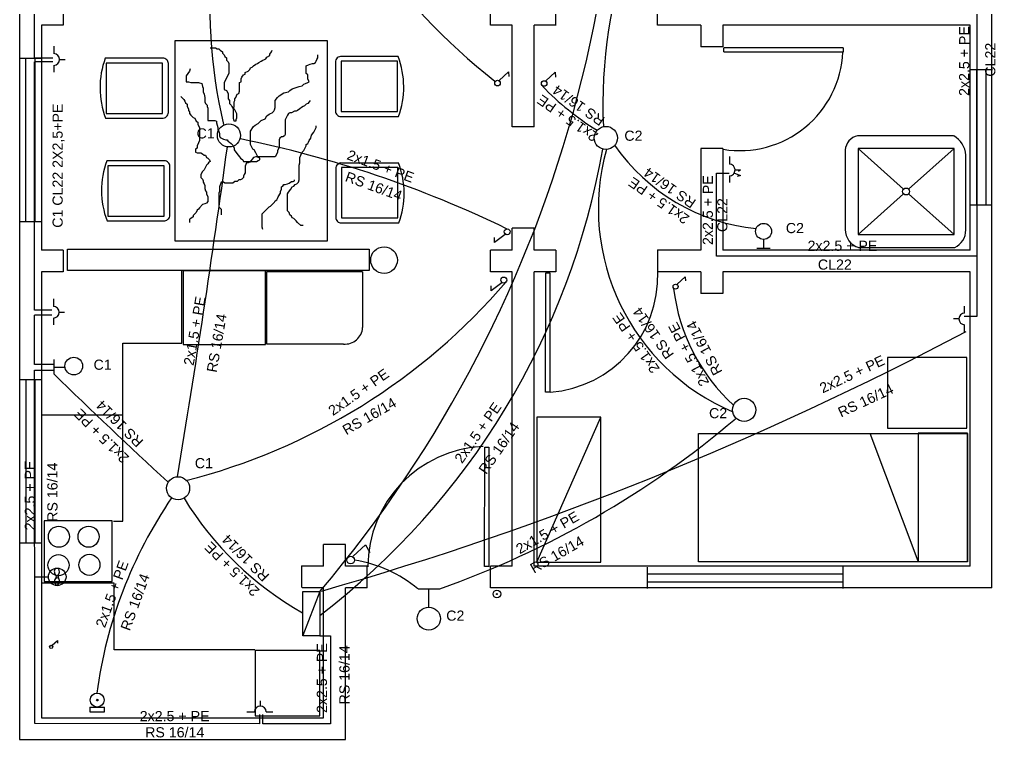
# Model space of a CAD drawing. Header units: millimetres. Extents: x 99.4 to 144.1, y 52.8 to 70.7.
# Drawn here: x 100.39 to 107.11, y 58.39 to 63.36 of the extents above; entities that cross this region are included whole.
import ezdxf

# ---------------------------------------------------------------- set-up
doc = ezdxf.new("R2010")
doc.units = ezdxf.units.MM
doc.header["$LTSCALE"] = 0.1
for name, color, linetype in [('bocas de techo y pared', 5, 'Continuous'), ('cableado por pared', 10, 'Continuous'), ('Conductores', 7, 'Continuous'), ('Losa', 5, 'Continuous'), ('muebles', 7, 'Continuous'), ('paredes', 7, 'Continuous'), ('puertas', 7, 'Continuous'), ('puntos', 7, 'Continuous'), ('tomacorrientes', 10, 'Continuous'), ('ventanas', 7, 'Continuous')]:
    doc.layers.add(name, color=color, linetype=linetype)
doc.styles.get("Standard").update_dxf_attribs({"font": 'arial.ttf'})

msp = doc.modelspace()

# ---------------------------------------------------------------- linework, layer by layer
at = {"layer": 'bocas de techo y pared'}
for p, q in [((105.2796, 62.4129), (105.2796, 62.3606)), ((105.2796, 62.2795), (105.2796, 62.2333)), ((105.3143, 62.2975), (105.3566, 62.2812)), ((105.3191, 62.3201), (105.3563, 62.3201)), ((105.3566, 62.2812), (105.3328, 62.2745)), ((105.3565, 62.3201), (105.3422, 62.3095)), ((105.5143, 61.8422), (105.5147, 61.7807)), ((105.4689, 61.7807), (105.5604, 61.7807)), ((100.6243, 61.0129), (100.6243, 60.913)), ((100.6297, 60.961), (100.6997, 60.961)), ((103.1353, 59.4313), (103.2828, 59.4313)), ((103.209, 59.3071), (103.209, 59.4315)), ((100.8734, 58.6168), (100.8734, 58.5829)), ((100.8734, 58.5829), (100.9744, 58.5829)), ((100.8735, 58.6169), (100.974, 58.6166)), ((100.9744, 58.5829), (100.9746, 58.6163))]:
    msp.add_line(p, q, dxfattribs=at)
for centre, radius in [((101.8314, 62.5583), 0.0797), ((104.4285, 62.5409), 0.0797), ((105.5153, 61.8969), 0.0552), ((100.7626, 60.9682), 0.0609), ((105.3815, 60.6661), 0.0797), ((101.4811, 60.1255), 0.0797), ((100.6482, 59.5144), 0.0607), ((100.6482, 59.5144), 0.00793), ((103.6778, 59.3965), 0.0265), ((103.6782, 59.3963), 0.00319), ((103.2085, 59.2263), 0.0797), ((100.9238, 58.6652), 0.0481), ((100.9246, 58.6648), 0.00579)]:
    msp.add_circle(centre, radius, dxfattribs=at)
for centre, radius, start, end in [((105.2786, 62.3201), 0.0406, 271.43083, 88.56917), ((100.6626, 59.5508), 0.0344, 137.81538, 238.79803), ((100.6233, 59.5495), 0.04, 315.36674, 38.72461), ((100.6653, 59.4839), 0.0352, 132.80495, 238.22693), ((100.6228, 59.4863), 0.0402, 306.64764, 36.72959)]:
    msp.add_arc(centre, radius, start, end, dxfattribs=at)
at = {"layer": 'cableado por pared'}
for p, q in [((100.4918, 63.0902), (100.4929, 66.7773)), ((106.9836, 64.1981), (106.9836, 61.3097)), ((100.6187, 63.0904), (100.4918, 63.0902)), ((100.4907, 61.354), (100.4921, 63.0652)), ((100.619, 63.0653), (100.4921, 63.0652)), ((105.1903, 61.7268), (105.1903, 62.2992)), ((105.1903, 62.2992), (105.2789, 62.2992)), ((106.983, 61.7268), (105.1903, 61.7268)), ((100.611, 61.354), (100.4907, 61.354)), ((100.4909, 60.9789), (100.4914, 61.3191)), ((100.6115, 61.3191), (100.4913, 61.3191)), ((106.9836, 61.309), (106.8974, 61.3094)), ((100.624, 60.9785), (100.4909, 60.9789)), ((100.4911, 60.9392), (100.6238, 60.9393)), ((100.4938, 58.5026), (100.4911, 60.9392)), ((100.4935, 59.5147), (100.5861, 59.5149)), ((102.4587, 59.4131), (102.3409, 59.1092)), ((102.4588, 59.108), (102.5302, 59.1081)), ((102.5302, 59.1081), (102.5303, 58.5009)), ((102.0425, 58.5658), (102.0425, 58.5018)), ((102.0642, 58.5006), (102.0642, 58.5651)), ((102.0425, 58.5018), (100.4938, 58.5026)), ((102.5303, 58.5009), (102.0642, 58.5006))]:
    msp.add_line(p, q, dxfattribs=at)
msp.add_lwpolyline([(102.3403, 59.4131), (102.4588, 59.4131), (102.4589, 59.108), (102.3404, 59.108)], close=True, dxfattribs=at)
at = {"layer": 'Losa', "color": 1}
for centre, radius, start, end in [((95.784, 65.0506), 8.737, 319.81608, 10.72171), ((96.1547, 81.4847), 22.9537, 285.96977, 297.94444)]:
    msp.add_arc(centre, radius, start, end, dxfattribs=at)
at = {"layer": 'Losa'}
for centre, radius, start, end in [((107.8082, 62.7701), 3.4003, 137.62514, 182.56466), ((105.1569, 63.4328), 3.4564, 152.96873, 193.36064), ((106.4695, 66.4901), 4.5307, 198.87017, 231.7281), ((105.402, 64.2594), 1.9604, 223.97942, 238.15933), ((24.3848, 73.0425), 78.1533, 350.546005, 352.231673), ((100.4021, 55.0329), 7.651, 64.09125, 78.63095), ((105.5992, 63.2606), 1.3509, 214.71452, 264.23109), ((99.3121, 63.3529), 5.1716, 307.4612, 350.10828), ((105.8997, 62.0536), 1.5226, 164.45859, 246.94437), ((100.4796, 64.3407), 4.2939, 284.22485, 319.43355), ((106.1783, 61.6533), 1.2915, 186.73153, 227.7045), ((132.2291, 93.4526), 45.3612, 225.83494, 227.20121), ((101.1276, 65.5326), 6.4708, 289.46315, 310.39922), ((104.0148, 58.3008), 3.121, 145.68959, 172.41042), ((103.4598, 61.2417), 2.271, 211.44185, 240.38301), ((102.5431, 58.7088), 0.9344, 50.76208, 80.53748)]:
    msp.add_arc(centre, radius, start, end, dxfattribs=at)
at = {"layer": 'muebles'}
for p, q in [((101.7028, 63.1617), (101.7401, 63.1617)), ((101.7401, 63.1617), (101.7507, 63.1564)), ((101.7507, 63.1564), (101.7614, 63.1564)), ((101.7614, 63.1564), (101.772, 63.1457)), ((101.772, 63.1457), (101.788, 63.1351)), ((102.1238, 63.1351), (102.1291, 63.1457)), ((101.376, 63.0908), (100.9797, 63.091)), ((101.788, 63.1351), (101.788, 63.1244)), ((101.788, 63.1244), (101.7987, 63.1138)), ((101.7987, 63.1138), (101.804, 63.1031)), ((101.804, 63.1031), (101.8147, 63.0925)), ((101.8147, 63.0925), (101.8147, 63.0765)), ((101.8147, 63.0765), (101.8253, 63.0659)), ((102.0545, 63.0712), (102.0652, 63.0765)), ((102.0652, 63.0765), (102.0758, 63.0818)), ((102.0758, 63.0818), (102.0865, 63.0872)), ((102.0865, 63.0872), (102.0918, 63.0978)), ((102.0918, 63.0978), (102.1131, 63.1085)), ((102.1131, 63.1191), (102.1238, 63.1351)), ((102.1131, 63.1085), (102.1131, 63.1191)), ((102.4329, 63.0712), (102.4382, 63.0818)), ((102.4382, 63.0818), (102.4435, 63.0925)), ((102.4435, 63.0925), (102.4435, 63.1138)), ((102.9971, 63.102), (102.6089, 63.102)), ((101.374, 63.0561), (100.9858, 63.0561)), ((100.9858, 63.0561), (100.9858, 63.0347)), ((100.9858, 63.0347), (100.9858, 63.0015)), ((100.9858, 63.0325), (100.9858, 62.7088)), ((101.374, 63.0122), (101.374, 63.0561)), ((101.374, 62.7088), (101.374, 63.0122)), ((101.4143, 62.717), (101.4141, 63.0539)), ((101.5642, 63.018), (101.5589, 63.002)), ((101.8253, 63.0659), (101.8307, 63.0552)), ((101.8307, 63.0552), (101.8307, 62.986)), ((101.9639, 63.002), (101.9746, 63.0126)), ((101.9746, 63.0126), (101.9799, 63.0233)), ((101.9799, 63.0233), (101.9905, 63.0286)), ((101.9905, 63.0286), (102.0012, 63.0393)), ((102.0012, 63.0393), (102.0172, 63.0499)), ((102.0172, 63.0499), (102.0278, 63.0552)), ((102.0278, 63.0552), (102.0385, 63.0606)), ((102.0385, 63.0606), (102.0545, 63.0712)), ((102.3636, 63.0393), (102.3796, 63.0446)), ((102.3636, 62.986), (102.3636, 63.0393)), ((102.3796, 63.0446), (102.3902, 63.0499)), ((102.3902, 63.0499), (102.4062, 63.0552)), ((102.4062, 63.0552), (102.4169, 63.0552)), ((102.4169, 63.0552), (102.4275, 63.0606)), ((102.4275, 63.0606), (102.4329, 63.0712)), ((102.5649, 63.0631), (102.5651, 62.7262)), ((102.9934, 63.0713), (102.6052, 63.0713)), ((102.6052, 63.0713), (102.6052, 62.7679)), ((102.9934, 62.7476), (102.9934, 63.0713)), ((101.5589, 63.002), (101.5376, 62.9701)), ((101.5376, 62.9701), (101.5376, 62.9275)), ((101.8147, 62.9541), (101.7987, 62.9222)), ((101.82, 62.9647), (101.8147, 62.9541)), ((101.8307, 62.986), (101.82, 62.9647)), ((101.9159, 62.9488), (101.9213, 62.9594)), ((101.9159, 62.9275), (101.9159, 62.9488)), ((101.9213, 62.9594), (101.9319, 62.9754)), ((101.9319, 62.9754), (101.9426, 62.9807)), ((101.9426, 62.9914), (101.9639, 63.002)), ((101.9426, 62.9807), (101.9426, 62.9914)), ((102.3743, 62.9754), (102.3636, 62.986)), ((102.3743, 62.9488), (102.3743, 62.9754)), ((102.3849, 62.9275), (102.3743, 62.9488)), ((101.5376, 62.9275), (101.5535, 62.9275)), ((101.5535, 62.9275), (101.5695, 62.9222)), ((101.5695, 62.9222), (101.6228, 62.9222)), ((101.6228, 62.9222), (101.6441, 62.9168)), ((101.6441, 62.9168), (101.6495, 62.8955)), ((101.6495, 62.8955), (101.6548, 62.8849)), ((101.6548, 62.8849), (101.6548, 62.8583)), ((101.7987, 62.9222), (101.7987, 62.8743)), ((101.9053, 62.9222), (101.9159, 62.9275)), ((101.9053, 62.8636), (101.9053, 62.9222)), ((102.2517, 62.8689), (102.2677, 62.8796)), ((102.2677, 62.8796), (102.3156, 62.8955)), ((102.3156, 62.8955), (102.3369, 62.9009)), ((102.3369, 62.9009), (102.3476, 62.9115)), ((102.3476, 62.9115), (102.3583, 62.9168)), ((102.3583, 62.9168), (102.3743, 62.9222)), ((102.3743, 62.9222), (102.3849, 62.9275)), ((101.5003, 62.8263), (101.5216, 62.8051)), ((101.6548, 62.8583), (101.6601, 62.8423)), ((101.6601, 62.8423), (101.6655, 62.821)), ((101.6655, 62.821), (101.6655, 62.7891)), ((101.7987, 62.8743), (101.8147, 62.8689)), ((101.8147, 62.8689), (101.8253, 62.8476)), ((101.8253, 62.8476), (101.8253, 62.8104)), ((101.8253, 62.8104), (101.836, 62.7997)), ((101.8733, 62.8104), (101.8786, 62.821)), ((101.8733, 62.7997), (101.8733, 62.8104)), ((101.8786, 62.821), (101.884, 62.8317)), ((101.884, 62.8317), (101.8893, 62.8423)), ((101.8893, 62.8423), (101.8999, 62.8476)), ((101.8999, 62.8476), (101.9053, 62.8636)), ((102.1504, 62.7997), (102.1664, 62.821)), ((102.1664, 62.821), (102.1771, 62.8317)), ((102.1771, 62.8317), (102.209, 62.853)), ((102.209, 62.853), (102.241, 62.8583)), ((102.241, 62.8583), (102.2517, 62.8689)), ((101.5216, 62.8051), (101.5269, 62.7944)), ((101.5269, 62.7944), (101.5322, 62.7838)), ((101.5322, 62.7838), (101.5429, 62.7731)), ((101.5429, 62.7731), (101.5429, 62.7571)), ((101.5429, 62.7571), (101.5535, 62.7412)), ((101.5535, 62.7412), (101.5535, 62.7305)), ((101.6655, 62.7891), (101.6708, 62.7784)), ((101.6708, 62.7784), (101.6814, 62.7678)), ((101.6814, 62.7678), (101.6814, 62.7571)), ((101.6814, 62.7571), (101.6868, 62.7465)), ((101.6868, 62.7465), (101.6868, 62.6613)), ((101.836, 62.7997), (101.836, 62.7784)), ((101.836, 62.7784), (101.8467, 62.7678)), ((101.8467, 62.7678), (101.852, 62.7571)), ((101.852, 62.7571), (101.8573, 62.7465)), ((101.8573, 62.7465), (101.868, 62.7412)), ((101.8626, 62.7465), (101.868, 62.7571)), ((101.8626, 62.6773), (101.8626, 62.7465)), ((101.868, 62.7891), (101.8733, 62.7997)), ((101.868, 62.7571), (101.868, 62.7891)), ((101.868, 62.7412), (101.884, 62.7092)), ((102.1451, 62.7359), (102.1504, 62.7518)), ((102.1504, 62.7518), (102.1504, 62.7997)), ((102.321, 62.7412), (102.305, 62.7305)), ((102.3316, 62.7518), (102.321, 62.7412)), ((102.3423, 62.7571), (102.3316, 62.7518)), ((102.3529, 62.7625), (102.3423, 62.7571)), ((102.3636, 62.7731), (102.3529, 62.7625)), ((102.3743, 62.7784), (102.3636, 62.7731)), ((102.3849, 62.7891), (102.3743, 62.7784)), ((102.3902, 62.7997), (102.3849, 62.7891)), ((102.6052, 62.7679), (102.6052, 62.724)), ((102.9934, 62.7454), (102.9934, 62.7786)), ((102.9934, 62.724), (102.9934, 62.7454)), ((100.9821, 62.6781), (101.3703, 62.6781)), ((100.9858, 62.7088), (101.374, 62.7088)), ((101.5535, 62.7305), (101.5589, 62.7199)), ((101.5589, 62.7199), (101.5589, 62.7092)), ((101.5589, 62.7092), (101.5695, 62.6986)), ((101.5695, 62.6986), (101.5855, 62.6826)), ((101.5855, 62.6826), (101.5962, 62.6773)), ((101.5962, 62.6773), (101.6068, 62.656)), ((101.868, 62.656), (101.8626, 62.6773)), ((101.884, 62.6773), (101.8786, 62.6667)), ((101.884, 62.7092), (101.884, 62.6773)), ((102.0811, 62.672), (102.0918, 62.6933)), ((102.0918, 62.6933), (102.1078, 62.7039)), ((102.1078, 62.7039), (102.1184, 62.7092)), ((102.1184, 62.7092), (102.1291, 62.7146)), ((102.1291, 62.7146), (102.1398, 62.7252)), ((102.1398, 62.7252), (102.1451, 62.7359)), ((102.2357, 62.6986), (102.2197, 62.6667)), ((102.241, 62.7092), (102.2357, 62.6986)), ((102.2517, 62.7146), (102.241, 62.7092)), ((102.2623, 62.7146), (102.2517, 62.7146)), ((102.2837, 62.7252), (102.2623, 62.7146)), ((102.2943, 62.7252), (102.2837, 62.7252)), ((102.305, 62.7305), (102.2943, 62.7252)), ((102.6032, 62.6893), (102.9995, 62.6891)), ((102.6052, 62.724), (102.9934, 62.724)), ((101.6068, 62.656), (101.6175, 62.6507)), ((101.6175, 62.6507), (101.6175, 62.6347)), ((101.6175, 62.6347), (101.6282, 62.6134)), ((101.6282, 62.6134), (101.6282, 62.5229)), ((101.6868, 62.6613), (101.7347, 62.6613)), ((101.7347, 62.6613), (101.7454, 62.656)), ((101.7454, 62.656), (101.7454, 62.6454)), ((101.7454, 62.6454), (101.7507, 62.6294)), ((101.7507, 62.6294), (101.7561, 62.6134)), ((101.7561, 62.6134), (101.7561, 62.5975)), ((101.8786, 62.656), (101.868, 62.656)), ((101.8786, 62.6667), (101.8786, 62.656)), ((101.9799, 62.5868), (102.0012, 62.6188)), ((102.0012, 62.6188), (102.0119, 62.6294)), ((102.0119, 62.6294), (102.0332, 62.64)), ((102.0332, 62.64), (102.0545, 62.6613)), ((102.0545, 62.6613), (102.0811, 62.672)), ((102.2197, 62.6667), (102.2197, 62.5655)), ((102.4169, 62.5815), (102.4329, 62.6134)), ((102.4329, 62.6134), (102.4329, 62.6241)), ((101.7561, 62.5975), (101.7614, 62.5868)), ((101.7614, 62.5868), (101.7667, 62.5708)), ((101.7667, 62.5708), (101.7667, 62.5549)), ((101.7667, 62.5549), (101.772, 62.5442)), ((101.772, 62.5442), (101.7934, 62.5336)), ((101.9799, 62.4963), (101.9799, 62.5868)), ((102.1824, 62.5389), (102.1771, 62.5283)), ((102.1931, 62.5496), (102.1824, 62.5389)), ((102.2037, 62.5496), (102.1931, 62.5496)), ((102.2144, 62.5549), (102.2037, 62.5496)), ((102.2197, 62.5655), (102.2144, 62.5549)), ((102.3849, 62.5229), (102.3956, 62.5389)), ((102.3956, 62.5389), (102.4009, 62.5602)), ((102.4009, 62.5602), (102.4169, 62.5815)), ((106.8238, 62.556), (106.162, 62.556)), ((101.6228, 62.507), (101.6122, 62.4857)), ((101.6122, 62.4857), (101.6122, 62.4697)), ((101.6282, 62.5229), (101.6228, 62.507)), ((101.7934, 62.5336), (101.8093, 62.5283)), ((101.8093, 62.5283), (101.82, 62.5283)), ((101.82, 62.5283), (101.8253, 62.5176)), ((101.8253, 62.5176), (101.836, 62.5123)), ((101.836, 62.5123), (101.8467, 62.5016)), ((101.8467, 62.5016), (101.8573, 62.491)), ((101.8573, 62.491), (101.868, 62.4697)), ((101.9852, 62.4857), (101.9799, 62.4963)), ((101.9959, 62.4644), (101.9852, 62.4857)), ((102.1771, 62.475), (102.1664, 62.4537)), ((102.1771, 62.5283), (102.1771, 62.475)), ((102.3476, 62.4537), (102.3636, 62.4857)), ((102.3636, 62.4963), (102.3743, 62.5016)), ((102.3636, 62.4857), (102.3636, 62.4963)), ((102.3743, 62.5016), (102.3796, 62.5123)), ((102.3796, 62.5123), (102.3849, 62.5229)), ((101.6122, 62.4697), (101.6015, 62.4644)), ((101.6015, 62.4644), (101.6015, 62.4431)), ((101.6015, 62.4431), (101.6122, 62.4378)), ((101.6122, 62.4378), (101.6388, 62.4378)), ((101.6388, 62.4378), (101.6495, 62.4324)), ((101.6495, 62.4324), (101.6601, 62.4218)), ((101.6601, 62.4218), (101.6708, 62.4218)), ((101.6708, 62.4218), (101.6761, 62.4058)), ((101.6761, 62.4058), (101.6868, 62.4005)), ((101.868, 62.4697), (101.868, 62.4591)), ((101.868, 62.4591), (101.8786, 62.4431)), ((101.8786, 62.4431), (101.8946, 62.4218)), ((101.8946, 62.4218), (101.9053, 62.4112)), ((101.9053, 62.4112), (101.9106, 62.4005)), ((102.0012, 62.4058), (101.9905, 62.3952)), ((102.0065, 62.4591), (101.9959, 62.4644)), ((102.0172, 62.4112), (102.0012, 62.4058)), ((102.0172, 62.4378), (102.0065, 62.4591)), ((102.0332, 62.4058), (102.0172, 62.4378)), ((102.1504, 62.4112), (102.0172, 62.4112)), ((102.0438, 62.4005), (102.0332, 62.4058)), ((102.1611, 62.4324), (102.1504, 62.4112)), ((102.1664, 62.4431), (102.1611, 62.4324)), ((102.1664, 62.4537), (102.1664, 62.4431)), ((102.321, 62.4058), (102.3263, 62.4218)), ((102.321, 62.3686), (102.321, 62.4058)), ((102.3263, 62.4218), (102.3369, 62.4431)), ((102.3369, 62.4431), (102.3476, 62.4537)), ((106.0774, 62.4587), (106.0774, 61.9069)), ((106.8279, 62.4677), (106.1661, 62.4677)), ((106.1661, 62.4677), (106.1661, 62.4312)), ((106.4791, 62.1877), (106.1661, 62.4677)), ((106.1661, 62.4312), (106.1661, 62.3747)), ((106.1661, 62.4274), (106.1661, 61.8756)), ((106.5149, 62.1877), (106.8279, 62.4677)), ((106.8279, 62.3929), (106.8279, 62.4677)), ((106.9083, 61.9046), (106.9083, 62.4219)), ((101.3863, 62.3829), (100.99, 62.3831)), ((101.3843, 62.3481), (100.9961, 62.3481)), ((100.9961, 62.3481), (100.9961, 62.3268)), ((101.3843, 62.3043), (101.3843, 62.3481)), ((101.4246, 62.0091), (101.4244, 62.346)), ((101.6761, 62.3526), (101.6655, 62.3313)), ((101.6868, 62.3632), (101.6761, 62.3526)), ((101.6868, 62.4005), (101.6974, 62.3899)), ((101.6921, 62.3739), (101.6868, 62.3632)), ((101.7028, 62.3792), (101.6921, 62.3739)), ((101.6974, 62.3899), (101.7028, 62.3792)), ((101.9106, 62.4005), (101.9266, 62.3899)), ((101.9266, 62.3899), (101.9319, 62.3792)), ((101.9319, 62.3792), (102.0225, 62.3792)), ((101.9532, 62.3686), (101.9426, 62.3473)), ((101.9426, 62.3473), (101.9426, 62.2994)), ((101.9639, 62.3686), (101.9532, 62.3686)), ((101.9746, 62.3739), (101.9639, 62.3686)), ((101.9852, 62.3845), (101.9746, 62.3739)), ((101.9905, 62.3952), (101.9852, 62.3845)), ((102.0225, 62.3792), (102.0332, 62.3845)), ((102.0332, 62.3845), (102.0438, 62.3899)), ((102.0438, 62.3899), (102.0438, 62.4005)), ((102.3156, 62.3526), (102.321, 62.3686)), ((102.3156, 62.2515), (102.3156, 62.3526)), ((102.9961, 62.3375), (102.6079, 62.3375)), ((102.6079, 62.3375), (102.6079, 62.034)), ((102.9998, 62.3682), (102.6116, 62.3682)), ((102.9961, 62.0138), (102.9961, 62.3375)), ((106.8279, 61.8756), (106.8279, 62.3929)), ((100.9961, 62.3268), (100.9961, 62.2936)), ((100.9961, 62.3245), (100.9961, 62.0009)), ((101.3843, 62.0009), (101.3843, 62.3043)), ((101.6495, 62.31), (101.6388, 62.2887)), ((101.6388, 62.2887), (101.6388, 62.2674)), ((101.6601, 62.3207), (101.6495, 62.31)), ((101.6655, 62.3313), (101.6601, 62.3207)), ((101.9373, 62.2887), (101.9319, 62.2781)), ((101.9319, 62.2781), (101.9319, 62.2674)), ((101.9426, 62.2994), (101.9373, 62.2887)), ((102.5676, 62.3292), (102.5678, 61.9924)), ((101.6388, 62.2674), (101.6495, 62.2568)), ((101.6495, 62.2568), (101.6548, 62.2461)), ((101.6548, 62.2461), (101.6548, 62.2355)), ((101.6548, 62.2355), (101.6601, 62.2249)), ((101.6601, 62.2249), (101.6655, 62.2142)), ((101.6655, 62.2142), (101.6655, 62.1929)), ((101.7774, 62.2355), (101.7667, 62.2036)), ((101.7667, 62.2036), (101.7667, 62.1716)), ((101.7934, 62.2355), (101.7774, 62.2355)), ((101.804, 62.2302), (101.7934, 62.2355)), ((101.8573, 62.2302), (101.804, 62.2302)), ((101.8733, 62.2408), (101.8573, 62.2302)), ((101.8893, 62.2408), (101.8733, 62.2408)), ((101.8999, 62.2515), (101.8893, 62.2408)), ((101.9106, 62.2515), (101.8999, 62.2515)), ((101.9213, 62.2568), (101.9106, 62.2515)), ((101.9319, 62.2674), (101.9213, 62.2568)), ((102.1931, 62.2036), (102.2037, 62.2089)), ((102.1931, 62.1876), (102.1931, 62.2036)), ((102.2037, 62.2089), (102.209, 62.2195)), ((102.209, 62.2195), (102.2197, 62.2195)), ((102.2197, 62.2195), (102.2357, 62.2249)), ((102.2357, 62.2249), (102.2463, 62.2302)), ((102.2463, 62.2302), (102.2623, 62.2408)), ((102.257, 62.1876), (102.2677, 62.2036)), ((102.2623, 62.2408), (102.273, 62.2408)), ((102.2677, 62.2036), (102.2783, 62.2089)), ((102.273, 62.2408), (102.2837, 62.2461)), ((102.2783, 62.2089), (102.289, 62.2195)), ((102.2837, 62.2461), (102.2837, 62.2515)), ((102.289, 62.2195), (102.2996, 62.2249)), ((102.2996, 62.2249), (102.3103, 62.2355)), ((102.3103, 62.2355), (102.3156, 62.2515)), ((101.6655, 62.1929), (101.6708, 62.1769)), ((101.6708, 62.1769), (101.6761, 62.1663)), ((101.6761, 62.1663), (101.6761, 62.1557)), ((101.6761, 62.1557), (101.6868, 62.1344)), ((101.7667, 62.1716), (101.7614, 62.161)), ((101.7614, 62.161), (101.7614, 62.0652)), ((102.1717, 62.1344), (102.1877, 62.161)), ((102.1877, 62.1716), (102.1931, 62.1876)), ((102.1877, 62.161), (102.1877, 62.1716)), ((102.2357, 62.1557), (102.241, 62.1663)), ((102.2357, 62.0385), (102.2357, 62.1557)), ((102.241, 62.1663), (102.257, 62.1876)), ((106.1661, 61.8756), (106.4791, 62.1556)), ((106.8279, 61.8756), (106.5149, 62.1556)), ((101.6495, 62.0811), (101.6282, 62.0598)), ((101.6655, 62.0865), (101.6495, 62.0811)), ((101.6761, 62.0918), (101.6655, 62.0865)), ((101.6868, 62.1024), (101.6761, 62.0918)), ((101.6868, 62.1344), (101.6868, 62.1024)), ((102.1078, 62.0652), (102.1184, 62.0705)), ((102.1184, 62.0705), (102.1451, 62.0971)), ((102.1451, 62.0971), (102.1504, 62.1077)), ((102.1504, 62.1077), (102.1611, 62.1131)), ((102.1611, 62.1131), (102.1664, 62.1237)), ((102.1664, 62.1237), (102.1717, 62.1344)), ((100.9961, 62.0009), (101.3843, 62.0009)), ((101.6068, 62.0279), (101.5855, 62.0066)), ((101.5855, 62.0066), (101.5855, 61.996)), ((101.6122, 62.0439), (101.6068, 62.0279)), ((101.6228, 62.0492), (101.6122, 62.0439)), ((101.6282, 62.0598), (101.6228, 62.0492)), ((101.7614, 62.0652), (101.7774, 62.0492)), ((101.7774, 62.0492), (101.7774, 62.0119)), ((102.0598, 62.0173), (102.0705, 62.0279)), ((102.0598, 61.9268), (102.0598, 62.0173)), ((102.0705, 62.0279), (102.0811, 62.0385)), ((102.0811, 62.0385), (102.0918, 62.0492)), ((102.0918, 62.0492), (102.1078, 62.0652)), ((102.2463, 62.0279), (102.2357, 62.0385)), ((102.2517, 62.0119), (102.2463, 62.0279)), ((102.2623, 62.0013), (102.2517, 62.0119)), ((102.2677, 61.9906), (102.2623, 62.0013)), ((102.6079, 62.034), (102.6079, 61.9902)), ((102.9961, 62.0115), (102.9961, 62.0447)), ((102.9961, 61.9902), (102.9961, 62.0115)), ((100.9924, 61.9701), (101.3806, 61.9701)), ((101.5695, 61.9853), (101.5589, 61.98)), ((101.5589, 61.98), (101.5589, 61.9587)), ((101.5855, 61.996), (101.5695, 61.9853)), ((102.2783, 61.9853), (102.2677, 61.9906)), ((102.2943, 61.9694), (102.2783, 61.9853)), ((102.305, 61.9587), (102.2943, 61.9694)), ((102.3263, 61.9374), (102.305, 61.9587)), ((102.3423, 61.9374), (102.3263, 61.9374)), ((102.6059, 61.9554), (103.0023, 61.9552)), ((102.6079, 61.9902), (102.9961, 61.9902)), ((102.0652, 61.9108), (102.0598, 61.9268)), ((106.1661, 61.8756), (106.8279, 61.8756)), ((106.1704, 61.7845), (106.8321, 61.7845)), ((101.5069, 61.1266), (101.5069, 61.6253)), ((102.0836, 61.6243), (101.5162, 61.6243)), ((101.5162, 61.6243), (101.5162, 61.5931)), ((102.0836, 61.5603), (102.0836, 61.6243)), ((102.7523, 61.6183), (102.0905, 61.6183)), ((102.0905, 61.6183), (102.0905, 61.1202)), ((102.7523, 61.6183), (102.7523, 61.2332)), ((101.5162, 61.5931), (101.5162, 61.5446)), ((101.5162, 61.5898), (101.5162, 61.1167)), ((102.0836, 61.1167), (102.0836, 61.5603)), ((101.0998, 60.4762), (101.0998, 61.1266)), ((101.0998, 61.1266), (101.5069, 61.1266)), ((101.5162, 61.1167), (102.0836, 61.1167)), ((102.0905, 61.1202), (102.6212, 61.1202)), ((106.9154, 61.0276), (106.3696, 61.0276)), ((106.3696, 61.0276), (106.3696, 60.9976)), ((106.3696, 60.9976), (106.3696, 60.9509)), ((106.3696, 60.9944), (106.3696, 60.5394)), ((106.9154, 60.966), (106.9154, 61.0276)), ((106.9154, 60.5394), (106.9154, 60.966)), ((101.1004, 60.6287), (100.5378, 60.6287)), ((101.1004, 59.8994), (101.1004, 60.6287)), ((103.9524, 59.617), (104.3933, 60.6161)), ((106.3696, 60.5394), (106.9154, 60.5394)), ((106.5804, 59.623), (106.249, 60.5037)), ((101.0264, 59.9015), (100.5579, 59.9015)), ((100.5579, 59.9015), (100.5579, 59.8758)), ((100.5579, 59.8758), (100.5579, 59.8357)), ((100.5579, 59.8731), (100.5579, 59.4824)), ((101.0264, 59.8486), (101.0264, 59.9015)), ((101.0264, 59.4824), (101.0264, 59.8486)), ((101.0355, 59.8994), (101.1004, 59.8994)), ((101.0403, 59.4701), (100.5443, 59.4701)), ((100.5579, 59.4824), (101.0264, 59.4824)), ((101.0403, 59.0124), (101.0403, 59.4701)), ((102.0107, 59.0124), (101.0403, 59.0124))]:
    msp.add_line(p, q, dxfattribs=at)
for points in [[(101.4589, 61.8314), (102.5117, 61.8314), (102.5117, 63.2115), (101.4589, 63.2115)], [(100.7192, 61.774), (102.7988, 61.774), (102.7988, 61.6279), (100.7192, 61.6279)], [(103.9524, 59.617), (104.3933, 59.617), (104.3933, 60.6161), (103.9524, 60.6161)], [(106.9194, 59.6187), (105.0668, 59.6187), (105.0668, 60.5037), (106.9194, 60.5037)], [(106.9202, 60.5053), (106.5795, 60.5053), (106.5795, 59.6201), (106.9202, 59.6201)], [(102.0128, 58.5558), (102.4589, 58.5558), (102.4589, 59.006), (102.0128, 59.006)]]:
    msp.add_lwpolyline(points, close=True, dxfattribs=at)
for centre, radius in [((106.497, 62.1717), 0.0241), ((102.9002, 61.6987), 0.0919), ((100.6597, 59.7914), 0.0725), ((100.8646, 59.7914), 0.0725), ((100.6573, 59.5951), 0.0725), ((100.87, 59.5975), 0.0725)]:
    msp.add_circle(centre, radius, dxfattribs=at)
for centre, radius, start, end in [((101.5325, 62.887), 0.5893, 159.74534, 200.77698), ((101.3771, 63.0539), 0.037, 0.03059, 91.73126), ((102.6042, 63.0629), 0.0393, 83.42282, 179.48166), ((102.4467, 62.8931), 0.5893, 339.74534, 20.77698), ((101.375, 62.7172), 0.0393, 263.42282, 359.48166), ((102.6021, 62.7262), 0.037, 180.03059, 271.73126), ((106.1846, 62.4506), 0.1074, 101.99382, 175.85123), ((106.7497, 62.4161), 0.1582, 2.236, 61.46103), ((101.5428, 62.1791), 0.5893, 159.74534, 200.77698), ((101.3874, 62.3459), 0.037, 0.03059, 91.73126), ((102.6069, 62.3291), 0.0393, 83.42282, 179.48166), ((102.4494, 62.1592), 0.5893, 339.74534, 20.77698), ((101.3853, 62.0093), 0.0393, 263.42282, 359.48166), ((102.6048, 61.9924), 0.037, 180.03059, 271.73126), ((106.2102, 61.9117), 0.1331, 180.88284, 252.74951), ((106.7774, 61.9036), 0.1309, 294.64159, 1.32341), ((102.6326, 61.2395), 0.1199, 264.55433, 356.98936)]:
    msp.add_arc(centre, radius, start, end, dxfattribs=at)
at = {"layer": 'paredes'}
for p, q in [((100.389, 66.8631), (100.389, 58.3931)), ((107.089, 59.4381), (107.089, 66.8631)), ((103.634, 63.3181), (103.634, 63.4681)), ((104.081, 63.4674), (104.081, 63.3163)), ((104.784, 63.3181), (104.784, 63.4681)), ((100.689, 63.3181), (100.539, 63.3181)), ((103.784, 63.3181), (103.634, 63.3181)), ((103.784, 62.6181), (103.784, 63.3181)), ((104.0816, 63.3181), (103.934, 63.3181)), ((103.934, 62.6181), (103.934, 63.3181)), ((105.084, 63.3181), (104.784, 63.3181)), ((105.084, 63.3181), (105.084, 63.1681)), ((106.939, 63.3181), (105.234, 63.3181)), ((105.234, 63.3181), (105.234, 63.1681)), ((105.234, 63.1681), (105.084, 63.1681)), ((103.934, 62.6181), (103.784, 62.6181)), ((105.234, 62.4681), (105.084, 62.4681)), ((105.084, 62.4681), (105.084, 61.7681)), ((105.234, 62.4681), (105.084, 62.4681)), ((105.234, 62.4681), (105.234, 61.7681)), ((103.934, 61.9181), (103.784, 61.9181)), ((103.784, 61.7681), (103.784, 61.9181)), ((103.934, 61.7681), (103.934, 61.9181)), ((100.689, 61.7681), (100.539, 61.7681)), ((103.634, 61.6181), (103.634, 61.7681)), ((103.784, 61.7681), (103.634, 61.7681)), ((103.784, 61.7681), (103.634, 61.7681)), ((104.084, 61.7681), (103.934, 61.7681)), ((104.084, 61.7681), (103.934, 61.7681)), ((104.0832, 61.768), (104.0832, 61.6185)), ((105.084, 61.7681), (104.784, 61.7681)), ((104.7847, 61.7684), (104.7847, 61.619)), ((106.939, 61.7681), (105.234, 61.7681)), ((100.689, 61.6181), (100.539, 61.6181)), ((103.784, 61.6181), (103.634, 61.6181)), ((103.784, 59.5881), (103.784, 61.6181)), ((104.084, 61.6181), (103.934, 61.6181)), ((103.934, 59.5881), (103.934, 61.6181)), ((105.084, 61.6181), (104.784, 61.6181)), ((105.084, 61.6181), (105.084, 61.4681)), ((106.939, 61.6181), (105.234, 61.6181)), ((105.234, 61.6181), (105.234, 61.4681)), ((105.234, 61.4681), (105.084, 61.4681)), ((102.634, 59.7381), (102.484, 59.7381)), ((102.484, 59.5885), (102.484, 59.7381)), ((102.634, 59.5881), (102.634, 59.7381)), ((102.484, 59.5885), (102.3309, 59.5885)), ((102.334, 59.4401), (102.334, 59.5897)), ((102.6431, 59.5885), (102.634, 59.5885)), ((102.784, 59.5881), (102.634, 59.5881)), ((102.784, 59.4381), (102.784, 59.5881)), ((103.634, 59.4381), (103.634, 59.5881)), ((103.784, 59.5881), (103.634, 59.5881)), ((106.939, 59.5881), (103.934, 59.5881)), ((106.939, 59.5881), (103.934, 59.5881)), ((102.484, 59.4385), (102.3369, 59.4385)), ((102.484, 58.5431), (102.484, 59.4385)), ((102.634, 58.3931), (102.634, 59.4381)), ((102.784, 59.4381), (102.634, 59.4381)), ((103.784, 59.4381), (103.634, 59.4381)), ((103.9378, 59.4385), (103.7719, 59.4385)), ((107.089, 59.4381), (103.934, 59.4381)), ((100.389, 58.3931), (102.634, 58.3931))]:
    msp.add_line(p, q, dxfattribs=at)
for points in [[(100.689, 63.4681), (100.689, 63.3181)], [(100.539, 63.3181), (100.539, 61.7681)], [(106.939, 61.7681), (106.939, 63.3181)], [(100.689, 61.7681), (100.689, 61.6181)], [(100.539, 61.6181), (100.539, 58.5431), (102.484, 58.5431)], [(106.939, 59.5881), (106.939, 61.6181)]]:
    msp.add_lwpolyline(points, dxfattribs=at)
at = {"layer": 'puertas'}
for p, q in [((106.063, 63.1617), (105.2405, 63.1619)), ((105.2405, 63.1337), (105.2405, 63.1612)), ((106.0629, 63.1615), (106.0629, 63.1317)), ((106.0629, 63.1317), (105.2405, 63.1329)), ((104.0137, 60.7892), (104.0149, 61.6117)), ((104.0157, 61.6117), (104.0432, 61.6117)), ((104.0438, 60.7891), (104.0439, 61.6117)), ((104.0435, 60.7892), (104.0137, 60.7892)), ((103.5935, 59.5858), (103.5948, 60.4083)), ((103.5956, 60.4083), (103.6231, 60.4083)), ((103.6236, 59.5858), (103.6237, 60.4083)), ((103.6233, 59.5858), (103.5935, 59.5858))]:
    msp.add_line(p, q, dxfattribs=at)
for centre, radius, start, end in [((105.3515, 63.1649), 0.7113, 260.79987, 357.377), ((103.9833, 61.5883), 0.8031, 274.47468, 2.06388), ((103.6192, 59.5831), 0.831, 92.54364, 180.01199)]:
    msp.add_arc(centre, radius, start, end, dxfattribs=at)
at = {"layer": 'puntos'}
for p, q in [((103.6937, 62.9378), (103.757, 62.9963)), ((103.757, 62.9963), (103.7593, 62.9636)), ((104.0153, 62.935), (104.0786, 62.9935)), ((104.0786, 62.9935), (104.0809, 62.9607)), ((103.7343, 61.875), (103.6608, 61.8189)), ((103.6608, 61.8189), (103.6616, 61.8541)), ((103.7111, 61.5421), (103.6376, 61.486)), ((104.9194, 61.5323), (104.975, 61.5837)), ((104.975, 61.5837), (104.9771, 61.5549)), ((103.6376, 61.486), (103.6384, 61.5212)), ((102.6864, 59.6561), (102.7732, 59.7363)), ((102.7732, 59.7363), (102.8021, 59.6833)), ((100.6134, 59.0428), (100.6501, 59.0767)), ((100.6501, 59.0767), (100.6514, 59.0577))]:
    msp.add_line(p, q, dxfattribs=at)
for centre, radius in [((103.682, 62.9191), 0.0193), ((104.0036, 62.9163), 0.0193), ((103.7487, 61.8938), 0.0207), ((103.7255, 61.5609), 0.0207), ((104.9091, 61.5158), 0.017), ((102.6704, 59.6304), 0.0265), ((100.6066, 59.0319), 0.0112)]:
    msp.add_circle(centre, radius, dxfattribs=at)
at = {"layer": 'tomacorrientes'}
for p, q in [((100.6256, 63.1749), (100.6256, 63.1226)), ((100.6651, 63.0821), (100.7023, 63.0821)), ((100.6256, 63.0414), (100.6256, 62.9952)), ((100.6221, 61.4318), (100.6221, 61.3795)), ((100.6615, 61.339), (100.6987, 61.339)), ((106.9008, 61.3339), (106.9008, 61.3801)), ((100.6221, 61.2983), (100.6221, 61.2521)), ((106.8614, 61.2933), (106.8242, 61.2933)), ((106.9008, 61.2004), (106.9008, 61.2527)), ((102.0481, 58.6229), (102.0481, 58.66)), ((101.9553, 58.5834), (102.0076, 58.5834)), ((102.0887, 58.5834), (102.1349, 58.5834))]:
    msp.add_line(p, q, dxfattribs=at)
for centre, start, end in [((100.6246, 63.082), 271.43083, 88.56917), ((100.6211, 61.3389), 271.43083, 88.56917), ((106.9018, 61.2933), 91.43083, 268.56917), ((102.0482, 58.5824), 1.43083, 178.56917)]:
    msp.add_arc(centre, 0.0406, start, end, dxfattribs=at)
at = {"layer": 'ventanas'}
for p, q in [((100.5396, 63.0889), (100.3886, 63.0889)), ((100.4305, 63.0889), (100.4305, 61.9626)), ((100.4934, 63.0896), (100.4934, 61.9628)), ((107.0925, 63.0109), (106.9414, 63.0109)), ((106.9833, 63.0092), (106.9833, 62.0767)), ((107.0462, 63.0092), (107.0462, 62.0778)), ((107.0878, 62.0782), (106.9424, 62.0782)), ((100.535, 61.9627), (100.3895, 61.9627)), ((100.5406, 60.8722), (100.3896, 60.8722)), ((100.4315, 60.8723), (100.4315, 59.746)), ((100.4944, 60.873), (100.4944, 59.7462)), ((100.536, 59.7461), (100.3905, 59.7461)), ((104.7122, 59.5822), (104.7122, 59.4351)), ((106.0609, 59.5848), (106.0609, 59.4345)), ((104.7113, 59.535), (106.0607, 59.535)), ((104.7121, 59.4806), (106.0609, 59.4806))]:
    msp.add_line(p, q, dxfattribs=at)

# ---------------------------------------------------------------- texts
at = {"layer": 'Conductores', "color": 1}
for s, rotation, p in [('2x2.5 + PE', 90, (106.9324, 62.8307)), ('CL22', 90, (107.1122, 62.9637)), ('C1 CL22 2X2,5+PE', 90, (100.6861, 61.9217)), ('2x2.5 + PE', 90, (105.1661, 61.8027)), ('CL22', 90, (105.2659, 61.892)), ('2x2.5 + PE', 25, (105.9221, 60.7792)), ('RS 16/14', 25, (106.0488, 60.6126)), ('2x2.5 + PE', 90, (100.4948, 59.8354)), ('RS 16/14', 90, (100.6502, 59.894)), ('2x2.5 + PE', 90, (102.507, 58.576)), ('RS 16/14', 90, (102.6624, 58.6346))]:
    msp.add_text(s, height=0.07, rotation=rotation, dxfattribs=at).set_placement(p)
at = {"layer": 'Conductores', "color": 5}
for s, rotation, p in [('RS 16/14', 145, (104.4277, 62.6773)), ('2x1.5 + PE', 145, (104.3817, 62.5676)), ('2x1.5 + PE', 340, (102.6386, 62.3956)), ('RS 16/14', 340, (102.6263, 62.245)), ('2x1.5 + PE', 145, (105.0103, 61.9991)), ('RS 16/14', 145, (105.0563, 62.1087)), ('2x1.5 + PE', 80, (101.5877, 60.9677)), ('2x1.5 + PE', 125, (104.8028, 60.9497)), ('RS 16/14', 125, (104.9012, 61.048)), ('RS 16/14', 80, (101.7464, 60.9199)), ('2x1.5 + PE', 118, (105.1427, 60.853)), ('RS 16/14', 118, (105.2339, 60.9283)), ('2x1.5 + PE', 35, (102.5477, 60.6222)), ('RS 16/14', 135, (101.2472, 60.4511)), ('RS 16/14', 30, (102.6399, 60.49)), ('2x1.5 + PE', 135, (101.1483, 60.3405)), ('2x1.5 + PE', 55, (103.4376, 60.2912)), ('RS 16/14', 55, (103.6039, 60.2163)), ('2x1.5 + PE', 30, (103.835, 59.6695)), ('RS 16/14', 135, (102.115, 59.5254)), ('RS 16/14', 30, (103.9329, 59.536)), ('2x1.5 + PE', 135, (102.0475, 59.4224)), ('2x1.5 + PE', 70, (100.9767, 59.1584)), ('RS 16/14', 70, (101.1481, 59.1374))]:
    msp.add_text(s, height=0.07, rotation=rotation, dxfattribs=at).set_placement(p)
for s, p in [('C1', (101.6089, 62.5374)), ('C2', (104.556, 62.5214)), ('C2', (105.6687, 61.8846)), ('C1', (100.8988, 60.9424)), ('C2', (105.1395, 60.6083)), ('C1', (101.5965, 60.2636)), ('C2', (103.3287, 59.2123))]:
    msp.add_text(s, height=0.07, dxfattribs=at).set_placement(p)
at = {"layer": 'Conductores', "color": 1}
for s, p in [('2x2.5 + PE', (105.8184, 61.7624)), ('CL22', (105.8895, 61.6328)), ('2x2.5 + PE', (101.2171, 58.5195)), ('RS 16/14', (101.2541, 58.4077))]:
    msp.add_text(s, height=0.07, dxfattribs=at).set_placement(p)

doc.saveas('drawing.dxf')
